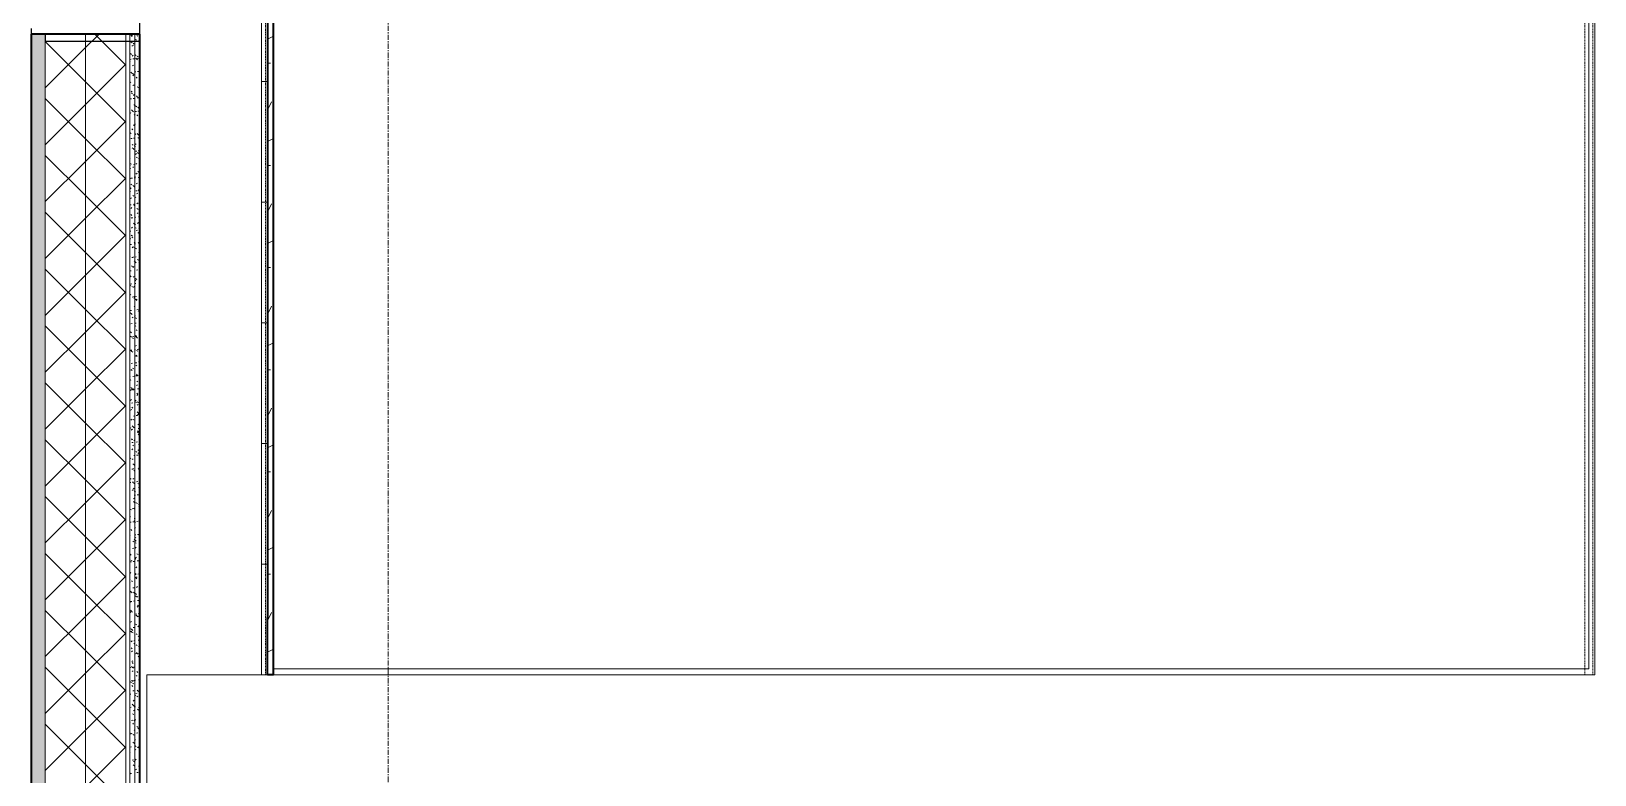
# Model space of a CAD drawing. Header units: millimetres. Extents: x -4948 to 42228, y -4856 to 69378.
# Drawn here: x -1153 to 2734, y 33944 to 35792 of the extents above; entities that cross this region are included whole.
import ezdxf

# ---------------------------------------------------------------- set-up
doc = ezdxf.new("R2010")
doc.units = ezdxf.units.MM
doc.linetypes.add('Линия сетки', pattern=[22.225, 12.7, -3.175, 3.175, -3.175])
doc.linetypes.add('Штрих 2_4 х 1_5 мм', pattern=[3.9, 2.4, -1.5])
for name, color, linetype, lineweight in [('A-CLNG', 13, 'Continuous', 13), ('A-FLOR', 192, 'Continuous', 13), ('A-GLAZ-CWMG', 51, 'Continuous', 9), ('A-WALL', 113, 'Continuous', 13), ('A-WALL-PATT', 111, 'Continuous', 13), ('I-WALL', 2, 'Continuous', 13), ('S-GRID', 1, 'Continuous', 30), ('S-STRS', 31, 'Continuous', 9), ('S-STRS-MBND', 31, 'Continuous', 9)]:
    doc.layers.add(name, color=color, linetype=linetype, lineweight=lineweight)

# ---------------------------------------------------------------- blocks, each defined once
blk = doc.blocks.new('27ELB-RD-AR-0000-BIM_rvt-1-1 этаж отм_ _0_000 лотки')
at = {"layer": 'A-WALL-PATT', "lineweight": 9}
blk.add_hatch(color=252, dxfattribs=at).paths.add_polyline_path([(-1153.2, 33699.1), (-1118.2, 33699.1), (-1118.2, 35785.1), (-1153.2, 35785.1), (-1153.2, 34526.4)], flags=0)
at = {"layer": 'A-CLNG', "color": 252, "lineweight": 9}
for p, q in [((2718.9, 34207.1), (2718.9, 35858.5)), ((-551.1, 34207.1), (2718.9, 34207.1))]:
    blk.add_line(p, q, dxfattribs=at)
at = {"layer": 'A-GLAZ-CWMG', "color": 252, "lineweight": 25, "extrusion": (0, 0, -1)}
for p, q in [((-883.2, 35767.1), (-883.2, 35817.1)), ((-1153.2, 35799.1), (-1153.2, 35785.1)), ((-1153.2, 35785.1), (-1118.2, 35785.1)), ((-1118.2, 35785.1), (-1118.2, 35767.1)), ((-1118.2, 35767.1), (-883.2, 35767.1))]:
    blk.add_line(p, q, dxfattribs=at)
at = {"layer": 'A-WALL', "color": 252, "lineweight": 35}
for p, q in [((-1153.2, 35785.1), (-1153.2, 33699.1)), ((-883.2, 35785.1), (-1153.2, 35785.1)), ((-883.2, 33699.1), (-883.2, 35785.1))]:
    blk.add_line(p, q, dxfattribs=at)
at = {"layer": 'A-WALL', "color": 252, "lineweight": 9}
for p, q in [((-1118.2, 33699.1), (-1118.2, 35785.1)), ((-1018.2, 33699.1), (-1018.2, 35785.1)), ((-918.2, 33699.1), (-918.2, 35785.1)), ((-908.2, 33699.1), (-908.2, 35785.1)), ((-895.7, 33699.1), (-895.7, 35785.1))]:
    blk.add_line(p, q, dxfattribs=at)
at = {"layer": 'A-WALL-PATT', "color": 252, "linetype": 'Continuous', "lineweight": 9}
for p, q in [((-1018.2, 35666.4), (-1118.2, 35766.4)), ((-1018.2, 35751.4), (-984.5, 35785.1)), ((-918.2, 35707.8), (-995.4, 35785.1)), ((-907.5, 35784.2), (-905.1, 35782)), ((-905.4, 35765.5), (-902.6, 35763.7)), ((-905.1, 35782), (-905.1, 35782)), ((-905.1, 35782), (-902.7, 35779.8)), ((-904, 35779.4), (-901.4, 35781.5)), ((-900.1, 35762.1), (-897.2, 35760.3)), ((-894.1, 35771.9), (-891.6, 35769.6)), ((-891, 35781.6), (-888.2, 35779.8)), ((-886.1, 35768.1), (-883.4, 35770.1)), ((-566.1, 35772.1), (-551.1, 35779.6)), ((-1118.2, 35651.4), (-1018.2, 35751.4)), ((-907.9, 35722.2), (-904.6, 35722.6)), ((-906.2, 35736.9), (-903.8, 35734.6)), ((-903.2, 35754.9), (-900.6, 35757)), ((-902.4, 35730.5), (-899.8, 35732.5)), ((-902, 35755.9), (-898.6, 35756.3)), ((-900.6, 35723.2), (-897.2, 35723.6)), ((-895.2, 35733.7), (-892.3, 35731.9)), ((-893.6, 35725.3), (-891.3, 35723.2)), ((-891.3, 35723.2), (-891.3, 35723.2)), ((-891.3, 35723.2), (-888.8, 35720.9)), ((-890.2, 35724.5), (-886.9, 35725)), ((-889.8, 35730.3), (-887, 35728.5)), ((-885.4, 35758), (-883.2, 35758.3)), ((-885.3, 35743.6), (-883.2, 35745.3)), ((-1018.2, 35610), (-918.2, 35710)), ((-908.2, 35716.7), (-907.3, 35716.1)), ((-905.7, 35690.3), (-903.4, 35688.2)), ((-903.4, 35688.2), (-903.4, 35688.2)), ((-903.4, 35688.2), (-900.9, 35685.9)), ((-901.6, 35706), (-899, 35708)), ((-900.8, 35681.5), (-898.2, 35683.6)), ((-899.8, 35686.1), (-897, 35684.3)), ((-896.2, 35690.9), (-895.7, 35690.9)), ((-895.7, 35690.9), (-892.9, 35691.3)), ((-888.9, 35691.8), (-885.5, 35692.3)), ((-884.9, 35701.9), (-883.2, 35700.8)), ((-884.5, 35719.1), (-883.2, 35720.2)), ((-883.7, 35694.7), (-883.2, 35695.1)), ((-566.1, 35712.4), (-558.8, 35712.4)), ((-918.2, 35566.4), (-1018.2, 35666.4)), ((-908.2, 35666.2), (-906, 35664.8)), ((-908.2, 35656.4), (-908, 35656.4)), ((-901, 35657.3), (-897.7, 35657.8)), ((-900, 35657.1), (-897.4, 35659.1)), ((-892.4, 35678.1), (-889.9, 35675.8)), ((-889.6, 35654.3), (-886.7, 35652.5)), ((-884.5, 35659.5), (-883.2, 35659.7)), ((-1018.2, 35525), (-1118.2, 35625)), ((-1118.2, 35510), (-1018.2, 35610)), ((-907, 35623.7), (-903.7, 35624.1)), ((-904.5, 35643.1), (-902, 35640.8)), ((-903.9, 35638.2), (-901.1, 35636.4)), ((-899.6, 35624.6), (-896.3, 35625.1)), ((-899.2, 35632.6), (-896.6, 35634.6)), ((-898.6, 35634.8), (-895.8, 35633)), ((-898.4, 35608.1), (-895.8, 35610.2)), ((-893.7, 35606.4), (-890.9, 35604.6)), ((-891.9, 35631.5), (-889.5, 35629.3)), ((-889.5, 35629.3), (-889.5, 35629.3)), ((-889.5, 35629.3), (-887, 35627.1)), ((-889.3, 35626), (-886, 35626.4)), ((-566.1, 35596.1), (-555.8, 35616.8)), ((-1018.2, 35468.5), (-918.2, 35568.5)), ((-908.2, 35590.4), (-905.8, 35588.8)), ((-904, 35596.5), (-901.7, 35594.3)), ((-901.7, 35594.3), (-901.7, 35594.3)), ((-901.7, 35594.3), (-899.2, 35592.1)), ((-897.6, 35583.6), (-895.7, 35585.2)), ((-895.7, 35585.2), (-895, 35585.7)), ((-895.3, 35592.3), (-891.9, 35592.8)), ((-890.6, 35584.2), (-888.1, 35581.9)), ((-888.3, 35603), (-885.5, 35601.2)), ((-887.9, 35593.3), (-884.6, 35593.7)), ((-883.4, 35574.6), (-883.2, 35574.4)), ((-908.2, 35557.7), (-907.1, 35557.9)), ((-907.4, 35539.3), (-904.5, 35537.5)), ((-902.8, 35549.2), (-900.3, 35546.9)), ((-900.1, 35558.8), (-896.7, 35559.3)), ((-898.3, 35558.8), (-895.7, 35557.1)), ((-896.8, 35559.2), (-895.7, 35560.1)), ((-896, 35534.7), (-895.7, 35535)), ((-895.7, 35560.1), (-894.2, 35561.2)), ((-895.7, 35557.1), (-895.5, 35557)), ((-895.7, 35535), (-893.4, 35536.7)), ((-890.1, 35537.6), (-887.8, 35535.5)), ((-888.4, 35527.5), (-885, 35527.9)), ((-887.8, 35535.5), (-887.8, 35535.5)), ((-887.8, 35535.5), (-885.3, 35533.2)), ((-883.6, 35561), (-883.2, 35561)), ((-918.2, 35425), (-1018.2, 35525)), ((-908.2, 35500.3), (-907.9, 35500.5)), ((-908.2, 35492), (-907.5, 35492.1)), ((-906, 35525.1), (-902.7, 35525.6)), ((-902.5, 35510.9), (-899.6, 35509.1)), ((-902.3, 35502.6), (-899.9, 35500.5)), ((-899.9, 35500.5), (-899.9, 35500.5)), ((-899.9, 35500.5), (-897.5, 35498.2)), ((-898.7, 35526.1), (-895.7, 35526.5)), ((-897.1, 35507.5), (-895.7, 35506.6)), ((-895.7, 35526.5), (-895.4, 35526.6)), ((-895.7, 35506.6), (-894.3, 35505.7)), ((-895.2, 35510.2), (-892.6, 35512.3)), ((-894.3, 35493.8), (-891, 35494.2)), ((-888.9, 35490.4), (-886.4, 35488.1)), ((-888.1, 35527), (-885.3, 35525.2)), ((-887, 35494.8), (-883.7, 35495.2)), ((-566.1, 35518.1), (-551.1, 35525.6)), ((-1018.2, 35383.6), (-1118.2, 35483.6)), ((-1118.2, 35368.5), (-1018.2, 35468.5)), ((-908.2, 35475.2), (-907.1, 35476.1)), ((-908.2, 35459.1), (-906.1, 35459.4)), ((-908.2, 35450.1), (-906.3, 35451.6)), ((-907.1, 35463.4), (-904.3, 35461.6)), ((-901, 35455.4), (-898.6, 35453.1)), ((-899.1, 35460.3), (-895.8, 35460.7)), ((-894.4, 35485.8), (-891.8, 35487.8)), ((-893.6, 35461.3), (-891, 35463.3)), ((-892.2, 35479.1), (-889.4, 35477.3)), ((-886.9, 35475.7), (-884, 35473.9)), ((-566.1, 35458.4), (-558.8, 35458.4)), ((-1018.2, 35327.1), (-918.2, 35427.1)), ((-908.1, 35425.1), (-905.5, 35427.1)), ((-905.9, 35412), (-903.1, 35410.2)), ((-905.1, 35426.6), (-901.8, 35427.1)), ((-897.7, 35427.6), (-895.7, 35427.9)), ((-896.9, 35431.6), (-895.7, 35430.8)), ((-895.7, 35430.8), (-894, 35429.8)), ((-895.7, 35427.9), (-894.4, 35428)), ((-892.8, 35436.8), (-890.2, 35438.9)), ((-892, 35412.4), (-889.4, 35414.4)), ((-888.4, 35443.8), (-886, 35441.6)), ((-887.4, 35428.9), (-884.1, 35429.4)), ((-886, 35441.6), (-886, 35441.6)), ((-886, 35441.6), (-883.6, 35439.4)), ((-918.2, 35283.6), (-1018.2, 35383.6)), ((-908.2, 35393.3), (-906.6, 35393.5)), ((-907.3, 35400.6), (-904.7, 35402.6)), ((-906.5, 35376.1), (-903.9, 35378.2)), ((-901, 35383.6), (-898.2, 35381.8)), ((-900.5, 35408.8), (-898.2, 35406.6)), ((-898.2, 35406.6), (-898.2, 35406.6)), ((-898.2, 35406.6), (-895.7, 35404.4)), ((-895.6, 35380.2), (-892.8, 35378.4)), ((-893.4, 35395.3), (-890.1, 35395.7)), ((-891.2, 35387.9), (-888.6, 35389.9)), ((-887.1, 35396.5), (-884.7, 35394.2)), ((-886.6, 35399.8), (-883.8, 35398)), ((-886, 35396.2), (-883.2, 35396.6)), ((-1018.2, 35242.1), (-1118.2, 35342.1)), ((-908.2, 35369.6), (-907.9, 35369.4)), ((-908.2, 35360.5), (-905.2, 35360.8)), ((-905.7, 35351.7), (-903.1, 35353.7)), ((-905.6, 35336.1), (-902.8, 35334.3)), ((-899.3, 35361.5), (-896.8, 35359.2)), ((-898.2, 35361.8), (-895.7, 35362.1)), ((-895.7, 35362.1), (-894.9, 35362.2)), ((-890.7, 35351.8), (-887.9, 35350)), ((-890.4, 35363.4), (-887.8, 35365.5)), ((-889.6, 35338.9), (-887, 35341)), ((-886.7, 35349.9), (-884.3, 35347.8)), ((-885.4, 35348.4), (-883.2, 35347)), ((-884.3, 35347.8), (-884.3, 35347.8)), ((-884.3, 35347.8), (-883.2, 35346.7)), ((-566.1, 35342.1), (-555.8, 35362.8)), ((-1118.2, 35227.1), (-1018.2, 35327.1)), ((-908.2, 35294.7), (-905.6, 35295)), ((-904.9, 35327.2), (-902.3, 35329.2)), ((-904.1, 35328.1), (-900.8, 35328.5)), ((-904.1, 35302.7), (-901.5, 35304.8)), ((-898.8, 35314.9), (-896.5, 35312.8)), ((-896.8, 35329.1), (-895.7, 35329.2)), ((-896.5, 35312.8), (-896.5, 35312.8)), ((-896.5, 35312.8), (-895.7, 35312.1)), ((-895.7, 35329.2), (-893.5, 35329.5)), ((-895.7, 35312.1), (-894, 35310.5)), ((-895.4, 35304.3), (-892.6, 35302.5)), ((-892.4, 35296.8), (-889.1, 35297.2)), ((-888.8, 35314.5), (-886.2, 35316.5)), ((-886.5, 35330.4), (-883.2, 35330.9)), ((-885.4, 35302.7), (-883.2, 35300.6)), ((-885.1, 35297.7), (-883.2, 35298)), ((-1018.2, 35185.7), (-918.2, 35285.7)), ((-908.2, 35287.1), (-906.9, 35286.4)), ((-908.2, 35277.4), (-906.1, 35275.5)), ((-907.6, 35261.9), (-904.2, 35262.3)), ((-904.4, 35284.8), (-901.6, 35283)), ((-903.3, 35278.2), (-900.7, 35280.3)), ((-902.5, 35253.8), (-899.9, 35255.8)), ((-899.5, 35256.4), (-896.7, 35254.6)), ((-897.6, 35267.7), (-895.7, 35265.9)), ((-897.2, 35263.2), (-895.7, 35263.5)), ((-895.7, 35265.9), (-895.1, 35265.4)), ((-895.7, 35263.5), (-893.9, 35263.7)), ((-888, 35290), (-885.4, 35292)), ((-887.2, 35265.5), (-884.6, 35267.6)), ((-885.1, 35272.5), (-883.2, 35271.2)), ((-884.9, 35256.1), (-883.2, 35254.5)), ((-566.1, 35264.1), (-551.1, 35271.6)), ((-918.2, 35142.1), (-1018.2, 35242.1)), ((-908.2, 35231.2), (-907.2, 35230.4)), ((-903.2, 35229.6), (-899.9, 35230)), ((-901.7, 35229.3), (-899.1, 35231.3)), ((-897.1, 35221.1), (-895.7, 35219.8)), ((-895.9, 35230.5), (-895.7, 35230.6)), ((-895.7, 35230.6), (-892.5, 35231)), ((-895.7, 35219.8), (-894.7, 35218.9)), ((-894.7, 35218.9), (-894.7, 35218.9)), ((-894.7, 35218.9), (-892.3, 35216.7)), ((-894.2, 35253), (-891.3, 35251.2)), ((-889.3, 35224.6), (-886.4, 35222.8)), ((-886.4, 35241.1), (-883.8, 35243.1)), ((-885.6, 35216.6), (-883.2, 35218.5)), ((-885.5, 35231.9), (-883.2, 35232.2)), ((-883.9, 35221.2), (-883.2, 35220.7)), ((-1018.2, 35100.7), (-1118.2, 35200.7)), ((-1118.2, 35085.7), (-1018.2, 35185.7)), ((-908.2, 35185.1), (-906.9, 35183.9)), ((-908, 35196.1), (-904.7, 35196.5)), ((-906.9, 35183.9), (-906.9, 35183.9)), ((-906.9, 35183.9), (-904.4, 35181.7)), ((-904.2, 35208.8), (-901.3, 35207)), ((-900.9, 35204.8), (-898.3, 35206.9)), ((-900.1, 35180.4), (-897.5, 35182.4)), ((-891.5, 35198.2), (-888.2, 35198.7)), ((-884.8, 35192.1), (-883.2, 35193.4)), ((-884.2, 35199.2), (-883.2, 35199.3)), ((-883.7, 35208.8), (-883.2, 35208.3)), ((-566.1, 35204.4), (-558.8, 35204.4)), ((-1018.2, 35044.3), (-918.2, 35144.3)), ((-908.2, 35160.8), (-905.5, 35159.1)), ((-908, 35138.8), (-905.5, 35136.5)), ((-906.6, 35163.4), (-903.3, 35163.8)), ((-902.9, 35157.5), (-900.1, 35155.7)), ((-899.3, 35155.9), (-896.7, 35157.9)), ((-896.3, 35164.7), (-895.7, 35164.8)), ((-895.8, 35173.8), (-895.7, 35173.7)), ((-895.7, 35173.7), (-893.4, 35171.5)), ((-895.7, 35164.8), (-893, 35165.2)), ((-893.9, 35177), (-891.1, 35175.2)), ((-884, 35167.6), (-883.2, 35168.3)), ((-883.7, 35145.2), (-883.2, 35144.9)), ((-883.2, 35162.2), (-883.2, 35162.2)), ((-883.2, 35143.2), (-883.2, 35143.2)), ((-918.2, 35000.7), (-1018.2, 35100.7)), ((-902.3, 35131.1), (-898.9, 35131.5)), ((-898.5, 35131.4), (-895.9, 35133.5)), ((-898, 35129.1), (-895.7, 35127.6)), ((-897.7, 35107), (-895.7, 35108.5)), ((-895.7, 35127.6), (-895.2, 35127.3)), ((-895.7, 35108.5), (-895.1, 35109)), ((-895.3, 35127.2), (-893, 35125.1)), ((-894.9, 35132), (-891.6, 35132.5)), ((-893, 35125.1), (-893, 35125.1)), ((-893, 35125.1), (-890.5, 35122.8)), ((-892.7, 35125.7), (-889.9, 35123.9)), ((-890.5, 35099.7), (-887.2, 35100.2)), ((-884.6, 35133.4), (-883.2, 35133.6)), ((-883.2, 35100.7), (-883.2, 35100.7)), ((-566.1, 35088.1), (-555.8, 35108.8)), ((-907.5, 35092.2), (-905.1, 35090.1)), ((-907.1, 35097.5), (-903.7, 35098)), ((-905.7, 35064.8), (-902.4, 35065.3)), ((-905.1, 35090.1), (-905.1, 35090.1)), ((-905.1, 35090.1), (-902.7, 35087.8)), ((-902.7, 35081.5), (-899.9, 35079.7)), ((-896.9, 35082.5), (-895.7, 35083.5)), ((-895.7, 35083.5), (-894.3, 35084.5)), ((-895.4, 35066.2), (-892, 35066.6)), ((-894.1, 35080), (-891.6, 35077.7)), ((-887.8, 35097.3), (-885, 35095.5)), ((-1018.2, 34959.3), (-1118.2, 35059.3)), ((-1118.2, 34944.3), (-1018.2, 35044.3)), ((-906.8, 35033.6), (-904, 35031.8)), ((-906.2, 35045), (-903.8, 35042.7)), ((-901.5, 35030.2), (-898.6, 35028.4)), ((-901.3, 35032.5), (-898, 35033)), ((-896.1, 35058), (-895.7, 35058.4)), ((-895.7, 35058.4), (-893.5, 35060.1)), ((-895.3, 35033.5), (-892.7, 35035.6)), ((-894, 35033.5), (-890.7, 35033.9)), ((-893.6, 35033.4), (-891.3, 35031.2)), ((-892.4, 35049.7), (-889.6, 35047.9)), ((-891.3, 35031.2), (-891.3, 35031.2)), ((-891.3, 35031.2), (-888.8, 35029)), ((-883.7, 35034.9), (-883.2, 35034.9)), ((-1018.2, 34902.9), (-918.2, 35002.9)), ((-906.1, 34999), (-902.8, 34999.5)), ((-905.7, 34998.4), (-903.4, 34996.2)), ((-903.4, 34996.2), (-903.4, 34996.2)), ((-903.4, 34996.2), (-900.9, 34994)), ((-896.6, 35001.8), (-895.7, 35001.2)), ((-895.7, 35001.2), (-893.7, 35000)), ((-894.5, 35009.1), (-891.9, 35011.1)), ((-893.7, 34984.6), (-891.1, 34986.6)), ((-892.4, 34986.1), (-889.9, 34983.8)), ((-891.2, 34998.4), (-888.4, 34996.6)), ((-889.6, 35001.2), (-886.3, 35001.6)), ((-566.1, 35010.1), (-551.1, 35017.6)), ((-918.2, 34859.3), (-1018.2, 34959.3)), ((-908.2, 34973.5), (-907.5, 34974.1)), ((-908.2, 34948.4), (-906.7, 34949.6)), ((-904.7, 34966.3), (-901.4, 34966.8)), ((-904.5, 34951.1), (-902, 34948.8)), ((-901.2, 34954.2), (-898.4, 34952.4)), ((-894.4, 34967.7), (-891.1, 34968.1)), ((-892.9, 34960.1), (-890.3, 34962.2)), ((-886.3, 34970), (-883.5, 34968.2)), ((-566.1, 34950.4), (-558.8, 34950.4)), ((-1018.2, 34817.9), (-1118.2, 34917.9)), ((-908.2, 34933.4), (-907.4, 34932.9)), ((-908.2, 34923.4), (-905.9, 34925.1)), ((-905.3, 34906.3), (-902.5, 34904.5)), ((-900.4, 34934), (-897, 34934.4)), ((-893, 34935), (-889.7, 34935.4)), ((-892.1, 34935.7), (-889.5, 34937.7)), ((-891.9, 34939.5), (-889.5, 34937.4)), ((-891.3, 34911.2), (-888.7, 34913.2)), ((-891, 34922.4), (-888.1, 34920.6)), ((-889.5, 34937.4), (-889.5, 34937.4)), ((-889.5, 34937.4), (-887, 34935.1)), ((-1118.2, 34802.9), (-1018.2, 34902.9)), ((-908.2, 34867.2), (-907.8, 34867.3)), ((-907.7, 34898.6), (-905.1, 34900.7)), ((-906.9, 34874.2), (-904.3, 34876.2)), ((-905.2, 34900.5), (-901.9, 34900.9)), ((-904, 34904.5), (-901.7, 34902.4)), ((-903.8, 34867.8), (-900.5, 34868.2)), ((-901.7, 34902.4), (-901.7, 34902.4)), ((-901.7, 34902.4), (-899.2, 34900.1)), ((-900, 34902.9), (-897.2, 34901.1)), ((-895.1, 34874.5), (-892.3, 34872.7)), ((-893.5, 34869.2), (-890.2, 34869.6)), ((-890.6, 34892.3), (-888.1, 34890)), ((-890.5, 34886.7), (-887.9, 34888.8)), ((-889.7, 34871.1), (-886.9, 34869.3)), ((-888.7, 34902.7), (-885.3, 34903.1)), ((-1018.2, 34761.4), (-918.2, 34861.4)), ((-908.2, 34857.6), (-907.2, 34857)), ((-906.1, 34849.7), (-903.5, 34851.7)), ((-902.8, 34857.3), (-900.3, 34855)), ((-899.4, 34835.5), (-896.1, 34835.9)), ((-892.1, 34836.5), (-888.8, 34836.9)), ((-890.1, 34845.7), (-887.8, 34843.5)), ((-889.7, 34862.2), (-887.1, 34864.3)), ((-888.9, 34837.8), (-886.3, 34839.8)), ((-887.8, 34843.5), (-887.8, 34843.5)), ((-887.8, 34843.5), (-885.3, 34841.3)), ((-884.8, 34842.7), (-883.2, 34841.7)), ((-566.1, 34834.1), (-555.8, 34854.8)), ((-918.2, 34717.9), (-1018.2, 34817.9)), ((-908.2, 34807), (-905.9, 34805.6)), ((-905.3, 34825.2), (-902.7, 34827.3)), ((-904.5, 34800.7), (-901.9, 34802.8)), ((-904.2, 34802), (-900.9, 34802.4)), ((-902.3, 34810.7), (-899.9, 34808.5)), ((-899.9, 34808.5), (-899.9, 34808.5)), ((-899.9, 34808.5), (-897.5, 34806.3)), ((-899.7, 34826.9), (-896.9, 34825.1)), ((-889.5, 34795.1), (-886.7, 34793.3)), ((-888.9, 34798.4), (-886.4, 34796.1)), ((-888.1, 34813.3), (-885.5, 34815.3)), ((-887.7, 34804.1), (-884.4, 34804.6)), ((-887.3, 34788.8), (-884.7, 34790.9)), ((-1018.2, 34676.4), (-1118.2, 34776.4)), ((-1118.2, 34661.4), (-1018.2, 34761.4)), ((-908.2, 34768.6), (-906.9, 34768.7)), ((-903.9, 34779), (-901, 34777.2)), ((-903.7, 34776.3), (-901.1, 34778.3)), ((-902.9, 34769.3), (-899.5, 34769.7)), ((-902.9, 34751.8), (-900.3, 34753.8)), ((-901, 34763.4), (-898.6, 34761.1)), ((-898.5, 34775.6), (-895.7, 34773.8)), ((-892.5, 34770.6), (-889.2, 34771.1)), ((-888.4, 34751.8), (-886.1, 34749.7)), ((-886.5, 34764.4), (-883.9, 34766.4)), ((-566.1, 34756.1), (-551.1, 34763.6)), ((-1018.2, 34620), (-918.2, 34720)), ((-908.2, 34731.2), (-905.7, 34729.7)), ((-902.1, 34727.3), (-899.5, 34729.4)), ((-900.5, 34716.8), (-898.2, 34714.7)), ((-898.5, 34737), (-895.7, 34737.3)), ((-898.2, 34714.7), (-898.2, 34714.7)), ((-898.2, 34714.7), (-895.7, 34712.4)), ((-895.7, 34737.3), (-895.2, 34737.4)), ((-893.6, 34747.2), (-890.8, 34745.4)), ((-891.2, 34737.9), (-887.8, 34738.4)), ((-888.2, 34743.8), (-885.4, 34742)), ((-886.1, 34749.7), (-886.1, 34749.7)), ((-886.1, 34749.7), (-883.6, 34747.4)), ((-885.7, 34739.9), (-883.2, 34741.9)), ((-884.9, 34715.4), (-883.2, 34716.8)), ((-883.3, 34715.4), (-883.2, 34715.3)), ((-918.2, 34576.4), (-1018.2, 34676.4)), ((-908.2, 34677.7), (-907.9, 34677.4)), ((-907.3, 34680.1), (-904.5, 34678.3)), ((-903.3, 34703.4), (-900, 34703.9)), ((-901.3, 34702.9), (-898.6, 34704.9)), ((-900.5, 34678.4), (-897.8, 34680.4)), ((-898.3, 34699.7), (-895.7, 34698)), ((-895.7, 34698), (-895.4, 34697.9)), ((-891.6, 34672.1), (-888.3, 34672.5)), ((-887.2, 34704.6), (-884.7, 34702.3)), ((-886.8, 34705.6), (-883.4, 34706.1)), ((-884.1, 34691), (-883.2, 34691.7)), ((-566.1, 34696.4), (-558.8, 34696.4)), ((-1018.2, 34535), (-1118.2, 34635)), ((-908.2, 34669.9), (-905.9, 34670.2)), ((-902.4, 34651.8), (-899.6, 34650)), ((-901.9, 34670.7), (-898.6, 34671.2)), ((-899.7, 34653.9), (-897, 34656)), ((-899.3, 34669.6), (-896.8, 34667.3)), ((-897.5, 34638.4), (-895.7, 34638.7)), ((-897, 34648.3), (-895.7, 34647.5)), ((-895.7, 34647.5), (-894.2, 34646.5)), ((-895.7, 34638.7), (-894.2, 34638.9)), ((-890.2, 34639.4), (-886.9, 34639.8)), ((-888, 34667.9), (-885.2, 34666.1)), ((-886.7, 34658), (-884.3, 34655.8)), ((-884.3, 34655.8), (-884.3, 34655.8)), ((-884.3, 34655.8), (-883.2, 34654.8)), ((-883.3, 34666.5), (-883.2, 34666.6)), ((-1118.2, 34520), (-1018.2, 34620)), ((-907, 34604.2), (-904.2, 34602.4)), ((-902.4, 34604.9), (-899, 34605.4)), ((-898.9, 34629.4), (-896.2, 34631.5)), ((-898.8, 34623), (-896.5, 34620.8)), ((-898.1, 34605), (-895.7, 34606.9)), ((-896.5, 34620.8), (-896.5, 34620.8)), ((-896.5, 34620.8), (-895.7, 34620.1)), ((-895.7, 34620.1), (-894, 34618.6)), ((-895.7, 34606.9), (-895.4, 34607)), ((-892.1, 34620), (-889.3, 34618.2)), ((-886.8, 34616.5), (-883.9, 34614.7)), ((-885.8, 34607.1), (-883.2, 34607.5)), ((-885.4, 34610.7), (-883.2, 34608.6)), ((-566.1, 34580.1), (-555.8, 34600.8)), ((-1018.2, 34478.6), (-918.2, 34578.6)), ((-908.2, 34585.4), (-906.1, 34583.6)), ((-908.2, 34571.3), (-905, 34571.7)), ((-901, 34572.2), (-897.7, 34572.7)), ((-897.6, 34575.7), (-895.7, 34574)), ((-897.3, 34580.5), (-895.7, 34581.8)), ((-896.8, 34572.4), (-895.7, 34571.7)), ((-896.5, 34556), (-895.7, 34556.7)), ((-895.7, 34581.8), (-894.6, 34582.5)), ((-895.7, 34574), (-895.1, 34573.4)), ((-895.7, 34571.7), (-894, 34570.6)), ((-895.7, 34556.7), (-893.8, 34558.1)), ((-890.7, 34573.6), (-887.3, 34574)), ((-884.9, 34564.1), (-883.2, 34562.5)), ((-918.2, 34435), (-1018.2, 34535)), ((-908.2, 34539.3), (-907.2, 34538.4)), ((-905.8, 34552.9), (-903, 34551.1)), ((-900.9, 34524.5), (-898.1, 34522.7)), ((-897.1, 34529.1), (-895.7, 34527.8)), ((-896.6, 34539.9), (-895.7, 34540)), ((-895.7, 34540), (-893.3, 34540.4)), ((-895.7, 34531.6), (-893, 34533.6)), ((-895.7, 34531.6), (-895.7, 34531.6)), ((-895.7, 34527.8), (-894.7, 34527)), ((-895.5, 34521.1), (-892.7, 34519.3)), ((-894.7, 34527), (-894.7, 34527)), ((-894.7, 34527), (-892.3, 34524.7)), ((-889.3, 34540.9), (-885.9, 34541.3)), ((-886.5, 34540.6), (-883.7, 34538.8)), ((-883.7, 34516.9), (-883.2, 34516.4)), ((-1018.2, 34393.6), (-1118.2, 34493.6)), ((-1118.2, 34378.6), (-1018.2, 34478.6)), ((-908.2, 34493.2), (-906.9, 34492)), ((-906.9, 34492), (-906.9, 34492)), ((-906.9, 34492), (-904.4, 34489.7)), ((-901.4, 34506.4), (-898.1, 34506.8)), ((-895.8, 34481.9), (-895.7, 34481.7)), ((-895.7, 34481.7), (-893.4, 34479.6)), ((-894.9, 34507.1), (-892.2, 34509.1)), ((-894.1, 34482.6), (-891.4, 34484.7)), ((-890.6, 34492.7), (-887.8, 34490.9)), ((-885.3, 34489.3), (-883.2, 34487.9)), ((-884.9, 34508.6), (-883.2, 34508.8)), ((-566.1, 34502.1), (-551.1, 34509.6)), ((-908.2, 34446.8), (-907.8, 34447)), ((-908, 34446.9), (-905.5, 34444.6)), ((-907.4, 34472.7), (-904, 34473.2)), ((-905.6, 34476.9), (-902.7, 34475.1)), ((-900, 34473.7), (-896.7, 34474.1)), ((-895.6, 34441.4), (-892.3, 34441.8)), ((-895.3, 34445.1), (-892.5, 34443.3)), ((-893.3, 34458.2), (-890.6, 34460.2)), ((-889.7, 34475.1), (-886.4, 34475.5)), ((-888.3, 34442.4), (-885, 34442.8)), ((-883.2, 34470.3), (-883.2, 34470.2)), ((-566.1, 34442.4), (-558.8, 34442.4)), ((-1018.2, 34337.2), (-918.2, 34437.2)), ((-908.2, 34428), (-906.9, 34427.2)), ((-908.2, 34421.7), (-907, 34422.6)), ((-908.2, 34406.9), (-907.5, 34407)), ((-907.5, 34400.3), (-905.1, 34398.1)), ((-904.3, 34425.6), (-901.5, 34423.8)), ((-900.5, 34407.9), (-897.2, 34408.3)), ((-895.3, 34435.3), (-893, 34433.1)), ((-893, 34433.1), (-893, 34433.1)), ((-893, 34433.1), (-890.5, 34430.9)), ((-892.5, 34433.7), (-889.8, 34435.7)), ((-891.7, 34409.2), (-889, 34411.3)), ((-885, 34413.3), (-883.2, 34412.1)), ((-883.9, 34410.1), (-883.2, 34410.2)), ((-918.2, 34293.6), (-1018.2, 34393.6)), ((-908.2, 34396.6), (-906.2, 34398.1)), ((-908, 34371.6), (-905.4, 34373.6)), ((-906.4, 34374.2), (-903.1, 34374.7)), ((-905.1, 34398.1), (-905.1, 34398.1)), ((-905.1, 34398.1), (-902.7, 34395.9)), ((-899.4, 34397.2), (-896.6, 34395.4)), ((-899.1, 34375.2), (-895.8, 34375.6)), ((-894.1, 34393.8), (-891.2, 34392)), ((-894.1, 34388), (-891.6, 34385.7)), ((-890.9, 34384.7), (-888.2, 34386.8)), ((-890.1, 34360.3), (-887.4, 34362.3)), ((-889.2, 34365.4), (-886.3, 34363.6)), ((-888.8, 34376.5), (-885.4, 34377)), ((-883.8, 34362), (-883.2, 34361.6)), ((-1018.2, 34252.2), (-1118.2, 34352.2)), ((-1118.2, 34237.2), (-1018.2, 34337.2)), ((-908.2, 34341.1), (-907.9, 34341.1)), ((-907.2, 34347.1), (-904.6, 34349.2)), ((-906.4, 34322.7), (-903.8, 34324.7)), ((-906.2, 34353), (-903.8, 34350.7)), ((-904.1, 34349.6), (-901.3, 34347.8)), ((-894.7, 34342.9), (-891.4, 34343.3)), ((-893.6, 34341.4), (-891.3, 34339.3)), ((-891.3, 34339.3), (-891.3, 34339.3)), ((-891.3, 34339.3), (-888.8, 34337)), ((-889.3, 34335.8), (-886.6, 34337.8)), ((-887.4, 34343.8), (-884.1, 34344.3)), ((-566.1, 34326.1), (-555.8, 34346.8)), ((-1018.2, 34195.8), (-918.2, 34295.8)), ((-908.2, 34308.2), (-906.5, 34308.4)), ((-908.2, 34301.7), (-905.4, 34299.9)), ((-905.7, 34306.4), (-903.4, 34304.3)), ((-905.6, 34298.2), (-903, 34300.2)), ((-903.4, 34304.3), (-903.4, 34304.3)), ((-903.4, 34304.3), (-900.9, 34302)), ((-902.9, 34298.3), (-900, 34296.5)), ((-899.5, 34309.4), (-896.2, 34309.8)), ((-893.8, 34317.8), (-891, 34316)), ((-892.4, 34294.2), (-889.9, 34291.9)), ((-888.5, 34311.3), (-885.8, 34313.4)), ((-887.7, 34286.9), (-885, 34288.9)), ((-883.6, 34286), (-883.2, 34285.8)), ((-918.2, 34152.2), (-1018.2, 34252.2)), ((-905.5, 34275.7), (-902.1, 34276.1)), ((-904.8, 34273.7), (-902.2, 34275.8)), ((-904.5, 34259.2), (-902, 34256.9)), ((-904, 34249.2), (-901.4, 34251.3)), ((-898.2, 34276.7), (-895.7, 34277)), ((-897.9, 34269.9), (-895.7, 34268.5)), ((-895.7, 34277), (-894.8, 34277.1)), ((-895.7, 34268.5), (-895.1, 34268.1)), ((-893.8, 34244.4), (-890.4, 34244.8)), ((-892.6, 34266.5), (-889.8, 34264.7)), ((-891.9, 34247.6), (-889.5, 34245.4)), ((-889.5, 34245.4), (-889.5, 34245.4)), ((-889.5, 34245.4), (-887.1, 34243.2)), ((-887.8, 34278), (-884.5, 34278.5)), ((-886.9, 34262.4), (-884.2, 34264.4)), ((-886.4, 34245.3), (-883.2, 34245.7)), ((-566.1, 34248.1), (-551.1, 34255.6)), ((-1018.2, 34110.8), (-1118.2, 34210.8)), ((-908.2, 34242.5), (-907, 34242.6)), ((-908.2, 34209.6), (-905.6, 34209.9)), ((-904, 34212.6), (-901.7, 34210.4)), ((-903.2, 34224.8), (-900.6, 34226.8)), ((-902.6, 34222.3), (-899.8, 34220.5)), ((-901.7, 34210.4), (-901.7, 34210.4)), ((-901.7, 34210.4), (-899.2, 34208.2)), ((-898.6, 34210.8), (-895.7, 34211.2)), ((-895.7, 34211.2), (-895.3, 34211.3)), ((-887.7, 34238.1), (-884.9, 34236.3)), ((-886.1, 34237.9), (-883.4, 34240)), ((-885.3, 34213.4), (-883.2, 34215.1)), ((-1118.2, 34095.8), (-1018.2, 34195.8)), ((-906.7, 34174.4), (-903.9, 34172.6)), ((-904.5, 34177.2), (-901.2, 34177.6)), ((-902.4, 34200.3), (-899.8, 34202.3)), ((-901.6, 34175.8), (-899, 34177.9)), ((-901.4, 34171), (-898.5, 34169.2)), ((-897.2, 34178.1), (-895.7, 34178.3)), ((-895.7, 34178.3), (-893.9, 34178.6)), ((-892.3, 34190.5), (-889.5, 34188.7)), ((-890.6, 34200.3), (-888.2, 34198)), ((-886.9, 34179.5), (-883.6, 34179.9)), ((-884.5, 34189), (-883.2, 34190)), ((-1018.2, 34054.3), (-918.2, 34154.3)), ((-908.2, 34143.8), (-906, 34144.1)), ((-902.8, 34165.3), (-900.3, 34163)), ((-900.8, 34151.4), (-898.2, 34153.4)), ((-900, 34126.9), (-897.4, 34128.9)), ((-896.5, 34142.6), (-895.7, 34142.1)), ((-895.7, 34142.1), (-893.6, 34140.8)), ((-892.8, 34145.8), (-889.5, 34146.3)), ((-891.1, 34139.2), (-888.3, 34137.4)), ((-890.1, 34153.7), (-887.8, 34151.6)), ((-887.8, 34151.6), (-887.8, 34151.6)), ((-887.8, 34151.6), (-885.3, 34149.3)), ((-885.5, 34146.8), (-883.2, 34147.1)), ((-883.7, 34164.5), (-883.2, 34164.9)), ((-918.2, 34010.8), (-1018.2, 34110.8)), ((-908, 34110.9), (-904.7, 34111.4)), ((-902.3, 34118.7), (-899.9, 34116.6)), ((-901.1, 34095.1), (-898.3, 34093.3)), ((-899.9, 34116.6), (-899.9, 34116.6)), ((-899.9, 34116.6), (-897.5, 34114.3)), ((-899.2, 34102.4), (-896.6, 34104.5)), ((-897.7, 34112.3), (-895.7, 34112.6)), ((-895.7, 34112.6), (-894.3, 34112.7)), ((-888.9, 34106.4), (-886.4, 34104.2)), ((-886.2, 34110.8), (-883.4, 34109)), ((-1018.2, 33969.3), (-1118.2, 34069.3)), ((-1118.2, 33954.3), (-1018.2, 34054.3)), ((-908.2, 34074.3), (-907.3, 34073.7)), ((-903.6, 34078.6), (-900.3, 34079.1)), ((-901, 34071.5), (-898.6, 34069.2)), ((-898.4, 34077.9), (-895.8, 34080)), ((-897.6, 34053.5), (-895.7, 34055)), ((-896.3, 34079.6), (-895.7, 34079.7)), ((-895.7, 34079.7), (-892.9, 34080)), ((-895.7, 34055), (-895, 34055.5)), ((-890.9, 34063.3), (-888, 34061.5)), ((-888.4, 34059.9), (-886.1, 34057.7)), ((-886.1, 34057.7), (-886.1, 34057.7)), ((-886.1, 34057.7), (-883.6, 34055.5)), ((-885.9, 34081), (-883.2, 34081.3)), ((-1018.2, 33912.9), (-918.2, 34012.9)), ((-908.2, 34045.2), (-905.1, 34045.6)), ((-907, 34012.4), (-903.7, 34012.9)), ((-905.3, 34047.1), (-902.4, 34045.3)), ((-900.5, 34024.9), (-898.2, 34022.7)), ((-899.9, 34043.7), (-897.1, 34041.9)), ((-898.2, 34022.7), (-898.2, 34022.7)), ((-898.2, 34022.7), (-895.7, 34020.5)), ((-896.8, 34029), (-895.7, 34029.9)), ((-896.7, 34013.8), (-895.7, 34013.9)), ((-895.7, 34029.9), (-894.2, 34031)), ((-895.7, 34013.9), (-893.4, 34014.2)), ((-895, 34015.3), (-892.2, 34013.5)), ((-891.9, 34047.3), (-888.5, 34047.7)), ((-889.6, 34011.9), (-886.8, 34010.1)), ((-887.2, 34012.6), (-884.7, 34010.3)), ((-884.6, 34048.3), (-883.2, 34048.5)), ((-908.2, 33998.5), (-907.1, 33997.8)), ((-908.2, 33985.7), (-907.9, 33985.5)), ((-902.6, 33980.1), (-899.3, 33980.6)), ((-899.3, 33977.6), (-896.8, 33975.3)), ((-896, 34004.5), (-895.7, 34004.8)), ((-895.7, 34004.8), (-893.4, 34006.6)), ((-895.3, 33981.1), (-892, 33981.5)), ((-895.2, 33980.1), (-892.6, 33982.1)), ((-885, 33982.4), (-883.2, 33982.7)), ((-884.7, 33983.5), (-883.2, 33982.5)), ((-918.2, 33869.3), (-1018.2, 33969.3)), ((-908.2, 33970.1), (-907.9, 33970.4)), ((-908.2, 33947.9), (-905.8, 33946.5)), ((-908.2, 33945.1), (-907.1, 33945.9)), ((-907.5, 33946.6), (-904.2, 33947)), ((-899.7, 33967.8), (-896.8, 33966)), ((-894.4, 33955.6), (-891.8, 33957.6)), ((-890.9, 33948.8), (-887.6, 33949.2)), ((-886.7, 33966), (-884.3, 33963.9)), ((-884.3, 33963.9), (-884.3, 33963.9)), ((-884.3, 33963.9), (-883.2, 33962.8)), ((-883.6, 33949.7), (-883.2, 33949.8))]:
    blk.add_line(p, q, dxfattribs=at)
at = {"layer": 'I-WALL', "color": 252, "lineweight": 35}
for p, q in [((-551.1, 34192.1), (-551.1, 40192.1)), ((-566.1, 35850.5), (-566.1, 34835.3)), ((-566.1, 34835.3), (-566.1, 34334.3)), ((-566.1, 34192.1), (-566.1, 34334.3)), ((-551.1, 34192.1), (-566.1, 34192.1))]:
    blk.add_line(p, q, dxfattribs=at)
at = {"layer": 'I-WALL', "color": 252, "lineweight": 9}
for p, q in [((2718.9, 34207.1), (2718.9, 35858.5)), ((2733.9, 35864.8), (2733.9, 34192.1)), ((-551.1, 34207.1), (2718.9, 34207.1)), ((2718.9, 34192.1), (-551.1, 34192.1)), ((2718.9, 34192.1), (2733.9, 34192.1))]:
    blk.add_line(p, q, dxfattribs=at)
at = {"layer": 'S-STRS', "color": 252}
blk.add_line((-581.1, 35882.1), (-581.1, 34192.1), dxfattribs=at)
at = {"layer": 'S-STRS', "color": 252, "linetype": 'Continuous'}
for p, q in [((-566.4, 35667.1), (-581.1, 35667.1)), ((-566.3, 35367.1), (-581.1, 35367.1)), ((-566.3, 35067.1), (-581.1, 35067.1)), ((-566.2, 34767.1), (-581.1, 34767.1)), ((-566.2, 34467.1), (-581.1, 34467.1))]:
    blk.add_line(p, q, dxfattribs=at)
at = {"layer": 'S-STRS-MBND', "color": 252, "linetype": 'Штрих 2_4 х 1_5 мм'}
for p, q in [((-571.1, 36242.1), (-571.1, 34192.1)), ((-571.1, 36242.1), (-571.1, 34192.1)), ((2708.9, 34192.1), (2708.9, 36242.1)), ((2728.9, 34192.1), (2728.9, 36242.1)), ((-571.1, 34192.1), (2728.9, 34192.1)), ((-571.1, 34192.1), (2708.9, 34192.1))]:
    blk.add_line(p, q, dxfattribs=at)
blk = doc.blocks.new('27ELB-RD-KR2-0000-BIM_rvt-1-1 этаж отм_ _0_000 лотки')
at = {"layer": 'A-FLOR', "color": 252, "lineweight": 15}
for p, q in [((-566.1, 34192.1), (-866.1, 34192.1)), ((-866.1, 34192.1), (-866.1, 31112.1))]:
    blk.add_line(p, q, dxfattribs=at)
at = {"layer": 'S-GRID', "color": 252, "linetype": 'Линия сетки', "lineweight": 9}
blk.add_line((-266.1, -4856.4), (-266.1, 68377.9), dxfattribs=at)

msp = doc.modelspace()

# ---------------------------------------------------------------- block references
at = {"lineweight": 5}
for name in ['27ELB-RD-KR2-0000-BIM_rvt-1-1 этаж отм_ _0_000 лотки', '27ELB-RD-AR-0000-BIM_rvt-1-1 этаж отм_ _0_000 лотки']:
    msp.add_blockref(name, (0, 0), dxfattribs=at)

doc.saveas('drawing.dxf')
